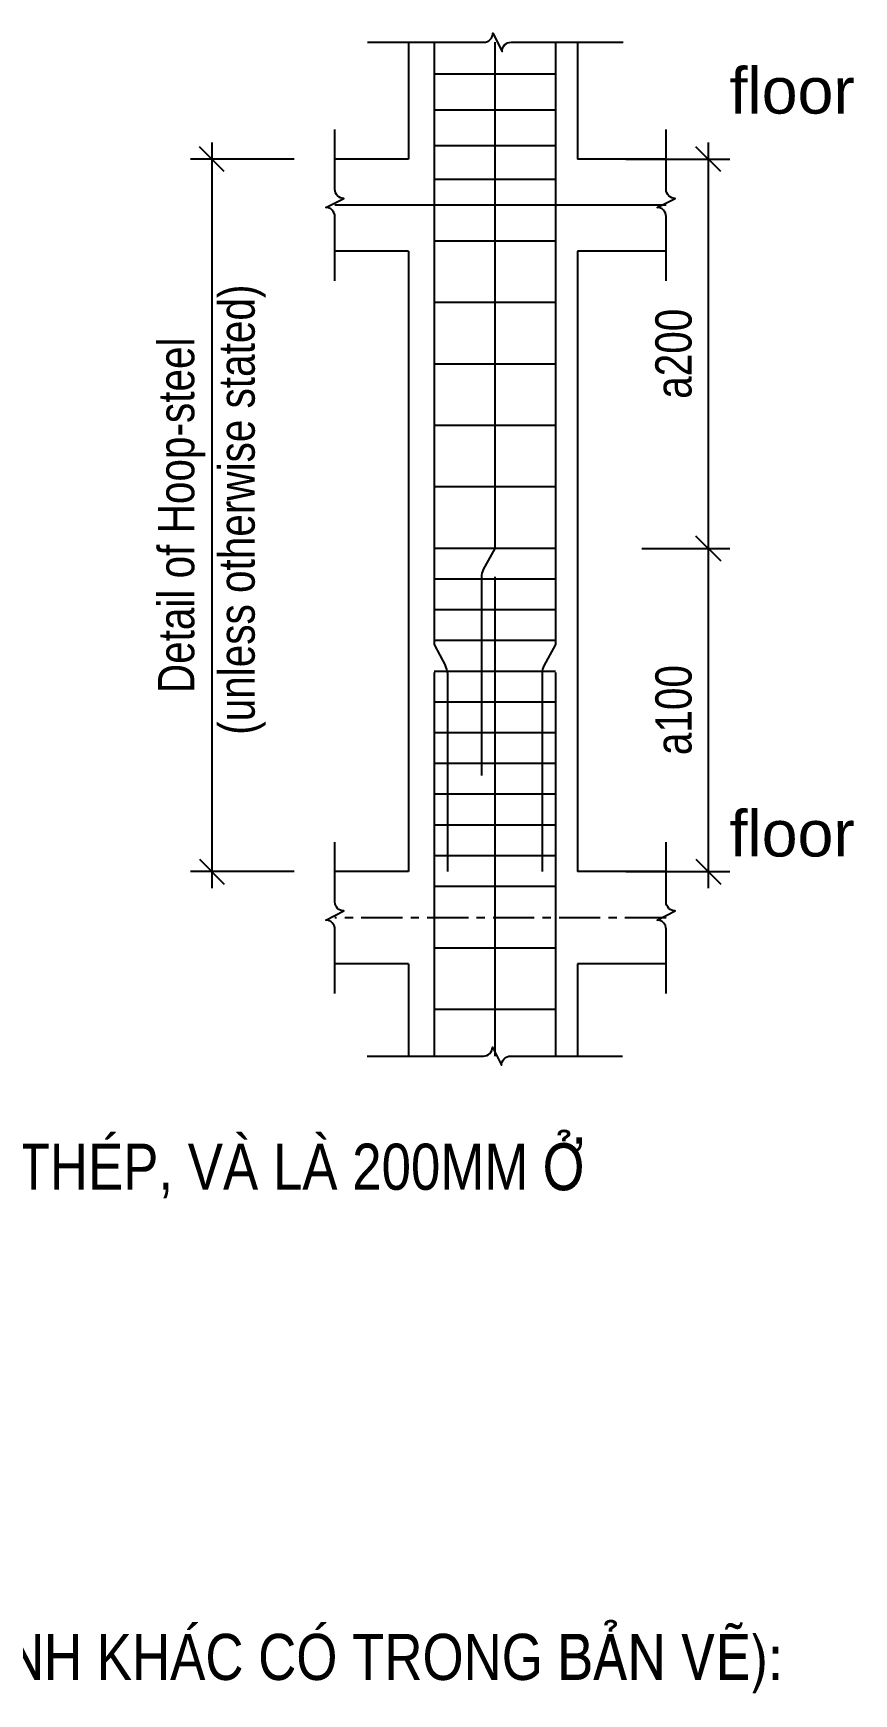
# Model space of a CAD drawing. Header units: millimetres. Extents: x -205508 to -110432, y 549193 to 571297.
# Drawn here: x -196822 to -195577, y 562434 to 564954 of the extents above; entities that cross this region are included whole.
import ezdxf

# ---------------------------------------------------------------- set-up
doc = ezdxf.new("R2010")
doc.units = ezdxf.units.MM
doc.header["$LTSCALE"] = 25
doc.header["$MEASUREMENT"] = 0
doc.header["$PDSIZE"] = 50
doc.linetypes.add('CENTERX2', pattern=[4, 2.5, -0.5, 0.5, -0.5])
doc.layers.add('DCE_MCZiCZac', color=250, linetype='Continuous', lineweight=13)
for name, color, linetype in [('kich thuoc', 251, 'Continuous'), ('Normal text', 7, 'Continuous'), ('S3', 2, 'Continuous')]:
    doc.layers.add(name, color=color, linetype=linetype)
doc.styles.add('EL-Text', font='arial.ttf')
doc.styles.add('Simplex- GCC', font='arial.ttf', dxfattribs={"width": 0.8})
doc.styles.add('VN-Text', font='')
doc.styles.get('VN-Text').set_extended_font_data('VNI-Helve-Condense')
doc.dimstyles.new('ISO-25', dxfattribs={"dimscale": 25, "dimtxt": 2.2, "dimasz": 1.5, "dimexe": 1.3, "dimexo": 1, "dimgap": 1, "dimtad": 1, "dimdec": 0, "dimtxsty": 'Simplex- GCC', "dimblk": 'OBLIQUE', "dimcen": 2.5, "dimdle": 1, "dimclrd": 8, "dimclre": 8, "dimclrt": 7, "dimadec": 0, "dimazin": 0, "dimtfac": 1, "dimtdec": 0, "dimtix": 1, "dimtmove": 0, "dimatfit": 3, "dimfxl": 5, "dimfxlon": 1, "dimarcsym": 0})

# ---------------------------------------------------------------- blocks, each defined once
blk = doc.blocks.new('_Oblique')
at = {"color": 4, "linetype": 'ByBlock', "lineweight": -2}
blk.add_line((-0.5, -0.5), (0.5, 0.5), dxfattribs=at)
blk = doc.blocks.new('*D616')
at = {"layer": 'DCE_MCZiCZac', "color": 8, "lineweight": -2, "ltscale": 20, "transparency": 16777216}
for p, q in [((-196551.5, 564788.2), (-196551.5, 563656.7)), ((-196426.5, 564763.2), (-196584, 564763.2)), ((-196426.5, 563681.7), (-196584, 563681.7))]:
    blk.add_line(p, q, dxfattribs=at)
at = {"layer": 'Defpoints', "color": 0, "ltscale": 20, "transparency": 16777216}
for p in [(-196309, 564763.2), (-196551.5, 563681.7), (-196299.4, 563681.7)]:
    blk.add_point(p, dxfattribs=at)
at = {"layer": 'DCE_MCZiCZac', "color": 8, "lineweight": -2, "ltscale": 20, "transparency": 16777216, "xscale": 37.5, "yscale": 37.5, "zscale": 37.5}
for p, rotation in [((-196551.5, 564763.2), 90), ((-196551.5, 563681.7), 270)]:
    blk.add_blockref('_Oblique', p, dxfattribs=dict(at, rotation=rotation))
at = {"layer": 'DCE_MCZiCZac', "color": 7, "ltscale": 20, "transparency": 16777216, "insert": (-196551.5, 564222.5), "char_height": 55, "attachment_point": 5, "rotation": 90, "style": 'Simplex- GCC'}
blk.add_mtext('Detail of Hoop-steel\\P (unless otherwise stated)', dxfattribs=at)
blk = doc.blocks.new('*D617')
at = {"layer": 'DCE_MCZiCZac', "color": 8, "lineweight": -2, "ltscale": 20, "transparency": 16777216}
for p, q in [((-195798.2, 564788.2), (-195798.2, 564147.2)), ((-195923.2, 564763.2), (-195765.7, 564763.2)), ((-195899, 564172.2), (-195765.7, 564172.2))]:
    blk.add_line(p, q, dxfattribs=at)
at = {"layer": 'Defpoints', "color": 0, "ltscale": 20, "transparency": 16777216}
for p in [(-195996.6, 564763.2), (-195924, 564172.2), (-195798.2, 564172.2)]:
    blk.add_point(p, dxfattribs=at)
at = {"layer": 'DCE_MCZiCZac', "color": 8, "lineweight": -2, "ltscale": 20, "transparency": 16777216, "xscale": 37.5, "yscale": 37.5, "zscale": 37.5}
for p, rotation in [((-195798.2, 564763.2), 90), ((-195798.2, 564172.2), 270)]:
    blk.add_blockref('_Oblique', p, dxfattribs=dict(at, rotation=rotation))
at = {"layer": 'DCE_MCZiCZac', "color": 7, "ltscale": 20, "transparency": 16777216, "insert": (-195850.7, 564467.7), "char_height": 55, "attachment_point": 5, "rotation": 90, "style": 'Simplex- GCC'}
blk.add_mtext('a200', dxfattribs=at)
blk = doc.blocks.new('*D618')
at = {"layer": 'DCE_MCZiCZac', "color": 8, "lineweight": -2, "ltscale": 20, "transparency": 16777216}
for p, q in [((-195798.2, 564197.2), (-195798.2, 563656.7)), ((-195899, 564172.2), (-195765.7, 564172.2)), ((-195923.2, 563681.7), (-195765.7, 563681.7))]:
    blk.add_line(p, q, dxfattribs=at)
at = {"layer": 'Defpoints', "color": 0, "ltscale": 20, "transparency": 16777216}
for p in [(-195924, 564172.2), (-195996.6, 563681.7), (-195798.2, 563681.7)]:
    blk.add_point(p, dxfattribs=at)
at = {"layer": 'DCE_MCZiCZac', "color": 8, "lineweight": -2, "ltscale": 20, "transparency": 16777216, "xscale": 37.5, "yscale": 37.5, "zscale": 37.5}
for p, rotation in [((-195798.2, 564172.2), 90), ((-195798.2, 563681.7), 270)]:
    blk.add_blockref('_Oblique', p, dxfattribs=dict(at, rotation=rotation))
at = {"layer": 'DCE_MCZiCZac', "color": 7, "ltscale": 20, "transparency": 16777216, "insert": (-195850.7, 563926.9), "char_height": 55, "attachment_point": 5, "rotation": 90, "style": 'Simplex- GCC'}
blk.add_mtext('a100', dxfattribs=at)

msp = doc.modelspace()

# ---------------------------------------------------------------- linework, layer by layer
at = {"color": 2}
for p, q in [((-196253.2, 564940.4), (-196253.2, 564763.2)), ((-195996.6, 564940.4), (-195996.6, 564763.2)), ((-196253.2, 564763.2), (-196364.8, 564763.2)), ((-195862.2, 564763.2), (-195996.6, 564763.2)), ((-196253.2, 564623.3), (-196364.8, 564623.3)), ((-196253.2, 564623.3), (-196253.2, 563681.7)), ((-195996.6, 564623.3), (-195996.6, 563681.7)), ((-195862.2, 564623.3), (-195996.6, 564623.3)), ((-196253.2, 563681.7), (-196364.8, 563681.7)), ((-195862.2, 563681.7), (-195996.6, 563681.7)), ((-196253.2, 563541.8), (-196364.8, 563541.8)), ((-196253.2, 563541.8), (-196253.2, 563401.8)), ((-195996.6, 563541.8), (-195996.6, 563401.8)), ((-195862.2, 563541.8), (-195996.6, 563541.8))]:
    msp.add_line(p, q, dxfattribs=at)
at = {"color": 4}
for p, q in [((-196214.3, 564940.4), (-196214.3, 564026.4)), ((-196122.3, 564940.4), (-196122.3, 564172.2)), ((-196030.3, 564940.4), (-196030.3, 564026.4)), ((-196122.3, 564172.2), (-196139.7, 564140.1)), ((-196142.5, 564129), (-196142.5, 563827.4)), ((-196122.3, 564129), (-196122.3, 563401.8)), ((-196214.3, 564026.4), (-196196.9, 563994.3)), ((-196030.3, 564026.4), (-196047.7, 563994.3)), ((-196214.3, 563984.1), (-196214.3, 563401.8)), ((-196194.1, 563983.2), (-196194.1, 563681.7)), ((-196050.5, 563983.2), (-196050.5, 563681.7)), ((-196030.3, 563984.1), (-196030.3, 563401.8))]:
    msp.add_line(p, q, dxfattribs=at)
at = {"color": 3}
for p, q in [((-196030.3, 564891.9), (-196214.3, 564891.9)), ((-196030.3, 564837.6), (-196214.3, 564837.6)), ((-196030.3, 564783.2), (-196214.3, 564783.2)), ((-196030.3, 564731.9), (-196214.3, 564731.9)), ((-196030.3, 564638.6), (-196214.3, 564638.6)), ((-196030.3, 564545.3), (-196214.3, 564545.3)), ((-196030.3, 564452.1), (-196214.3, 564452.1)), ((-196030.3, 564358.8), (-196214.3, 564358.8)), ((-196030.3, 564265.5), (-196214.3, 564265.5)), ((-196030.3, 564172.2), (-196214.3, 564172.2)), ((-196030.3, 564125.6), (-196214.3, 564125.6)), ((-196030.3, 564078.9), (-196214.3, 564078.9)), ((-196030.3, 564032.3), (-196214.3, 564032.3)), ((-196030.3, 563985.6), (-196214.3, 563985.6)), ((-196030.3, 563939), (-196214.3, 563939)), ((-196030.3, 563892.3), (-196214.3, 563892.3)), ((-196030.3, 563845.7), (-196214.3, 563845.7)), ((-196030.3, 563799.1), (-196214.3, 563799.1)), ((-196030.3, 563752.4), (-196214.3, 563752.4)), ((-196030.3, 563705.8), (-196214.3, 563705.8)), ((-196030.3, 563659.1), (-196214.3, 563659.1)), ((-196030.3, 563565.8), (-196214.3, 563565.8)), ((-196030.3, 563472.6), (-196214.3, 563472.6))]:
    msp.add_line(p, q, dxfattribs=at)
at = {"color": 4}
for centre, start, end in [((-196119.2, 564129), 151.5432, 180), ((-196217.4, 563983.2), 0, 28.4568), ((-196027.2, 563983.2), 151.5432, 180)]:
    msp.add_arc(centre, 23.3, start, end, dxfattribs=at)
at = {"layer": 'kich thuoc'}
msp.add_line((-195862.2, 564693.2), (-196364.8, 564693.2), dxfattribs=at)
at = {"layer": 'kich thuoc', "linetype": 'CENTERX2'}
msp.add_line((-195862.2, 563611.7), (-196364.8, 563611.7), dxfattribs=at)
at = {"layer": 'kich thuoc'}
for points in [[(-196315.2, 564940.4), (-196138.7, 564940.4, 0.414214), (-196125, 564954.2), (-196111.2, 564926.6, -0.414214), (-196097.5, 564940.4), (-195927.5, 564940.4)], [(-196364.8, 564578.4), (-196364.8, 564676, 0.414214), (-196378.6, 564689.7), (-196351.1, 564703.5, -0.414214), (-196364.8, 564717.2), (-196364.8, 564808.2)], [(-195862.2, 564578.4), (-195862.2, 564676, 0.414214), (-195875.9, 564689.7), (-195848.4, 564703.5, -0.414214), (-195862.2, 564717.2), (-195862.2, 564808.2)], [(-196364.8, 563496.9), (-196364.8, 563594.5, 0.414214), (-196378.6, 563608.2), (-196351.1, 563622, -0.414214), (-196364.8, 563635.7), (-196364.8, 563726.7)], [(-195862.2, 563496.9), (-195862.2, 563594.5, 0.414214), (-195875.9, 563608.2), (-195848.4, 563622, -0.414214), (-195862.2, 563635.7), (-195862.2, 563726.7)], [(-196316, 563401.8), (-196139.5, 563401.8, 0.414214), (-196125.8, 563415.5), (-196112, 563388, -0.414214), (-196098.2, 563401.8), (-195928.3, 563401.8)]]:
    msp.add_lwpolyline(points, format="xyb", dxfattribs=at)

# ---------------------------------------------------------------- texts
at = {"layer": 'Normal text', "style": 'EL-Text'}
for p in [(-195766, 564832.2), (-195766, 563704.7)]:
    msp.add_text('floor', height=69.96, dxfattribs=at).set_placement(p)
at = {"layer": 'S3', "color": 7, "style": 'VN-Text'}
for s, p in [('2.  COÁT ÑAI TRONG COÄT LAØ Þ6, BÖÔÙC 100MM ÔÛ NHÖÕNG VÒ TRÍ NOÁI THEÙP, VAØ LAØ 200MM ÔÛ ', (-199445.7, 563198.9)), ('3.  COÁT ÑAI TRONG DAÀM ÑÖÔÏC BOÁ TRÍ NHÖ SAU ( TRÖØ CAÙC CHÆ ÑÒNH KHAÙC COÙ TRONG BAÛN VEÕ):', (-199445.7, 562455))]:
    msp.add_text(s, height=69.964, dxfattribs=at).set_placement(p)

# ---------------------------------------------------------------- dimensions: what is measured, and where the dimension line sits
at = {"layer": 'DCE_MCZiCZac', "ltscale": 20}
dim = msp.add_linear_dim(base=(-196551.5, 563681.7), p1=(-196309, 564763.2), p2=(-196299.4, 563681.7), angle=270, text='Detail of Hoop-steel\\X (unless otherwise stated)', dimstyle='ISO-25', dxfattribs=at)
dim.commit()
dim.dimension.update_dxf_attribs({"geometry": '*D616', "text_midpoint": (-196551.5, 564222.5), "dimtype": 160})
for base, p1, p2, text, picture, middle in [((-195798.2, 564172.2), (-195996.6, 564763.2), (-195924, 564172.2), 'a200', '*D617', (-195850.7, 564467.7)), ((-195798.2, 563681.7), (-195924, 564172.2), (-195996.6, 563681.7), 'a100', '*D618', (-195850.7, 563926.9))]:
    dim = msp.add_linear_dim(base=base, p1=p1, p2=p2, angle=270, text=text, dimstyle='ISO-25', dxfattribs=at)
    dim.commit()
    dim.dimension.update_dxf_attribs({"geometry": picture, "text_midpoint": middle})

doc.saveas('drawing.dxf')
